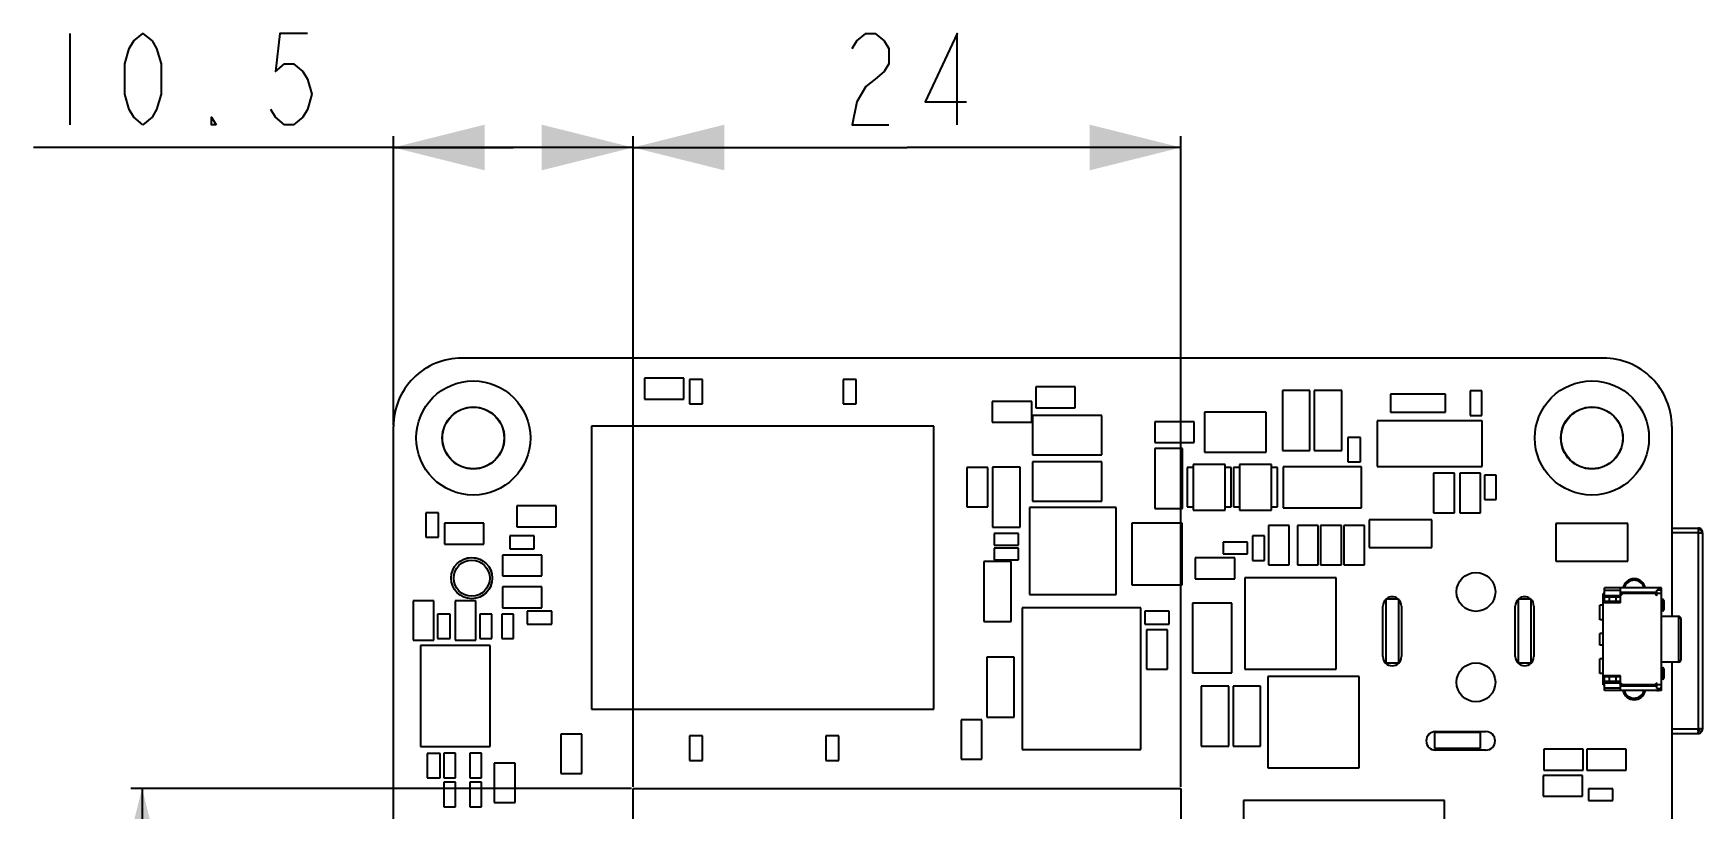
# Model space of a CAD drawing. Header units: millimetres. Extents: x 15 to 418, y 12 to 300.
# Drawn here: x 295 to 368.1, y 188.6 to 222.6 of the extents above; entities that cross this region are included whole.
import ezdxf

# ---------------------------------------------------------------- set-up
doc = ezdxf.new("R2010")
doc.units = ezdxf.units.MM
doc.header["$LTSCALE"] = 23.1
doc.layers.get('0').update_dxf_attribs({"linetype": 'CONTINUOUS'})
doc.styles.get("Standard").update_dxf_attribs({"font": 'txt', "width": 0.8})
doc.dimstyles.new('DIMSTYLE_1', dxfattribs={"dimtxt": 4, "dimasz": 4, "dimexe": 0.5, "dimexo": 0.0625, "dimgap": 1, "dimtad": 0, "dimtih": 1, "dimtoh": 1, "dimdsep": 46, "dimtxsty": 'Standard', "dimblk": '_FILLED', "dimblk1": '_FILLED', "dimblk2": '_FILLED', "dimcen": 0.09, "dimadec": 0, "dimazin": 0, "dimtp": 0.01, "dimtm": 0.01, "dimtfac": 1, "dimtofl": 0, "dimtmove": 0, "dimatfit": 3, "dimldrblk": '_FILLED', "dimfxl": 0, "dimtolj": 1, "dimarcsym": 0})

# ---------------------------------------------------------------- blocks, each defined once
blk = doc.blocks.new('_FILLED')
at = {"color": 0, "linetype": 'ByBlock'}
blk.add_solid([(0, 0), (-1, 0.25), (-1, -0.25)], dxfattribs=at)
blk = doc.blocks.new('*D9')
at = {"color": 2, "linetype": 'Continuous', "transparency": 16777216}
for p, q in [((321.223, 189.522), (299.278, 189.522)), ((299.778, 189.522), (299.778, 172.022)), ((299.778, 154.522), (299.778, 172.022)), ((321.223, 154.522), (299.278, 154.522))]:
    blk.add_line(p, q, dxfattribs=at)
at = {"color": 2, "linetype": 'Continuous', "transparency": 16777216, "xscale": 4, "yscale": 4, "zscale": 4}
for p, rotation in [((299.778, 189.522), 90), ((299.778, 154.522), 270)]:
    blk.add_blockref('_FILLED', p, dxfattribs=dict(at, rotation=rotation))
blk = doc.blocks.new('*D10')
at = {"color": 2, "linetype": 'Continuous', "transparency": 16777216}
for p, q in [((321.286, 189.585), (321.286, 218.097)), ((345.286, 189.585), (345.286, 218.097)), ((321.286, 217.597), (333.286, 217.597)), ((345.286, 217.597), (333.286, 217.597))]:
    blk.add_line(p, q, dxfattribs=at)
at = {"color": 2, "linetype": 'Continuous', "transparency": 16777216, "xscale": 4, "yscale": 4, "zscale": 4, "rotation": 180}
blk.add_blockref('_FILLED', (321.286, 217.597), dxfattribs=at)
at = {"color": 2, "linetype": 'Continuous', "transparency": 16777216, "xscale": 4, "yscale": 4, "zscale": 4}
blk.add_blockref('_FILLED', (345.286, 217.597), dxfattribs=at)
blk = doc.blocks.new('*D11')
at = {"color": 2, "linetype": 'Continuous', "transparency": 16777216}
for p, q in [((310.786, 205.435), (310.786, 218.097)), ((321.286, 189.585), (321.286, 218.097)), ((316.036, 217.597), (295.016, 217.597)), ((310.786, 217.597), (316.036, 217.597)), ((321.286, 217.597), (316.036, 217.597))]:
    blk.add_line(p, q, dxfattribs=at)
at = {"color": 2, "linetype": 'Continuous', "transparency": 16777216, "xscale": 4, "yscale": 4, "zscale": 4, "rotation": 180}
blk.add_blockref('_FILLED', (310.786, 217.597), dxfattribs=at)
at = {"color": 2, "linetype": 'Continuous', "transparency": 16777216, "xscale": 4, "yscale": 4, "zscale": 4}
blk.add_blockref('_FILLED', (321.286, 217.597), dxfattribs=at)

msp = doc.modelspace()

# ---------------------------------------------------------------- linework, layer by layer
at = {"color": 2, "linetype": 'Continuous'}
msp.add_line((296.616, 222.597), (296.616, 218.597), dxfattribs=at)
at = {"color": 7, "linetype": 'Continuous'}
for p, q in [((363.786, 208.372), (313.786, 208.372)), ((321.782, 207.488), (321.782, 206.574)), ((323.509, 207.488), (321.782, 207.488)), ((323.509, 206.574), (323.509, 207.488)), ((324.299, 207.44), (323.763, 207.439)), ((323.763, 207.439), (323.763, 206.369)), ((324.323, 207.439), (324.299, 207.44)), ((324.323, 206.369), (324.323, 207.439)), ((331.03, 207.44), (330.494, 207.439)), ((330.494, 207.439), (330.494, 206.369)), ((331.054, 207.439), (331.03, 207.44)), ((331.054, 206.369), (331.054, 207.439)), ((338.927, 207.107), (338.927, 206.193)), ((340.654, 207.107), (338.927, 207.107)), ((340.654, 206.193), (340.654, 207.107)), ((349.729, 206.949), (349.729, 204.32)), ((350.935, 206.949), (349.729, 206.949)), ((350.935, 204.32), (350.935, 206.949)), ((351.126, 206.949), (351.126, 204.32)), ((352.332, 206.949), (351.126, 206.949)), ((352.332, 204.32), (352.332, 206.949)), ((357.949, 206.932), (357.949, 205.86)), ((358.462, 206.932), (357.949, 206.932)), ((358.462, 205.86), (358.462, 206.932)), ((321.782, 206.574), (323.509, 206.574)), ((323.763, 206.369), (324.323, 206.369)), ((330.494, 206.369), (331.054, 206.369)), ((337.022, 206.472), (337.022, 205.558)), ((338.749, 206.472), (337.022, 206.472)), ((338.749, 205.558), (338.749, 206.472)), ((354.466, 206.796), (354.466, 205.996)), ((356.866, 206.796), (354.466, 206.796)), ((356.866, 205.996), (356.866, 206.796)), ((337.022, 205.558), (338.749, 205.558)), ((338.775, 205.863), (338.775, 204.136)), ((341.823, 205.863), (338.775, 205.863)), ((338.927, 206.193), (340.654, 206.193)), ((341.823, 204.136), (341.823, 205.863)), ((344.134, 205.583), (344.134, 204.669)), ((345.861, 205.583), (344.134, 205.583)), ((345.861, 204.669), (345.861, 205.583)), ((346.313, 206.008), (346.313, 204.244)), ((349.016, 206.008), (346.313, 206.008)), ((349.016, 204.244), (349.016, 206.008)), ((353.874, 205.618), (353.874, 203.618)), ((358.474, 205.618), (353.874, 205.618)), ((354.466, 205.996), (356.866, 205.996)), ((357.949, 205.86), (358.462, 205.86)), ((358.474, 203.618), (358.474, 205.618)), ((310.786, 126.372), (310.786, 205.372)), ((319.464, 205.396), (319.464, 192.996)), ((334.464, 205.396), (319.464, 205.396)), ((334.464, 192.996), (334.464, 205.396)), ((353.128, 204.9), (352.592, 204.899)), ((352.592, 204.899), (352.592, 203.829)), ((353.152, 204.899), (353.128, 204.9)), ((353.152, 203.829), (353.152, 204.899)), ((366.786, 205.372), (366.786, 197.052)), ((338.775, 204.136), (341.823, 204.136)), ((344.134, 204.669), (345.861, 204.669)), ((344.141, 204.409), (344.141, 201.78)), ((345.347, 204.409), (344.141, 204.409)), ((345.347, 201.78), (345.347, 204.409)), ((346.313, 204.244), (349.016, 204.244)), ((349.729, 204.32), (350.935, 204.32)), ((351.126, 204.32), (352.332, 204.32)), ((335.905, 203.577), (335.905, 201.85)), ((336.819, 203.577), (335.905, 203.577)), ((336.819, 201.85), (336.819, 203.577)), ((337.029, 203.596), (337.029, 200.967)), ((338.235, 203.596), (337.029, 203.596)), ((338.235, 200.967), (338.235, 203.596)), ((338.775, 203.831), (338.775, 202.104)), ((341.823, 203.831), (338.775, 203.831)), ((341.823, 202.104), (341.823, 203.831)), ((345.557, 203.577), (345.557, 201.85)), ((345.822, 203.577), (345.557, 203.577)), ((345.822, 203.713), (345.822, 201.713)), ((347.222, 203.713), (345.822, 203.713)), ((347.222, 201.713), (347.222, 203.713)), ((347.487, 203.577), (347.222, 203.577)), ((347.487, 201.85), (347.487, 203.577)), ((347.589, 203.577), (347.589, 201.85)), ((347.854, 203.577), (347.589, 203.577)), ((347.854, 203.713), (347.854, 201.713)), ((349.254, 203.713), (347.854, 203.713)), ((349.254, 201.713), (349.254, 203.713)), ((349.519, 203.577), (349.254, 203.577)), ((349.519, 201.85), (349.519, 203.577)), ((349.755, 203.613), (349.755, 201.813)), ((353.195, 203.613), (349.755, 203.613)), ((352.592, 203.829), (353.152, 203.829)), ((353.195, 201.813), (353.195, 203.613)), ((353.874, 203.618), (358.474, 203.618)), ((356.352, 203.323), (356.352, 201.596)), ((357.266, 203.323), (356.352, 203.323)), ((357.266, 201.596), (357.266, 203.323)), ((357.495, 203.323), (357.495, 201.596)), ((358.409, 203.323), (357.495, 203.323)), ((358.409, 201.596), (358.409, 203.323)), ((358.584, 203.249), (358.584, 202.177)), ((359.097, 203.249), (358.584, 203.249)), ((359.097, 202.177), (359.097, 203.249)), ((316.194, 201.9), (316.194, 200.986)), ((317.921, 201.9), (316.194, 201.9)), ((317.921, 200.986), (317.921, 201.9)), ((335.905, 201.85), (336.819, 201.85)), ((338.653, 201.819), (338.653, 198.019)), ((342.453, 201.819), (338.653, 201.819)), ((338.775, 202.104), (341.823, 202.104)), ((342.453, 198.019), (342.453, 201.819)), ((345.557, 201.85), (345.822, 201.85)), ((347.222, 201.85), (347.487, 201.85)), ((347.589, 201.85), (347.854, 201.85)), ((349.254, 201.85), (349.519, 201.85)), ((349.755, 201.813), (353.195, 201.813)), ((358.584, 202.177), (359.097, 202.177)), ((312.742, 201.598), (312.206, 201.597)), ((312.206, 201.597), (312.206, 200.527)), ((312.766, 201.597), (312.742, 201.598)), ((312.766, 200.527), (312.766, 201.597)), ((313.019, 201.138), (313.019, 200.224)), ((314.746, 201.138), (313.019, 201.138)), ((314.746, 200.224), (314.746, 201.138)), ((343.136, 201.142), (343.136, 198.442)), ((345.336, 201.142), (343.136, 201.142)), ((344.141, 201.78), (345.347, 201.78)), ((345.336, 198.442), (345.336, 201.142)), ((345.822, 201.713), (347.222, 201.713)), ((347.854, 201.713), (349.254, 201.713)), ((353.532, 201.291), (353.532, 200.072)), ((356.275, 201.291), (353.532, 201.291)), ((356.275, 200.072), (356.275, 201.291)), ((356.352, 201.596), (357.266, 201.596)), ((357.495, 201.596), (358.409, 201.596)), ((361.711, 201.126), (361.711, 199.475)), ((364.861, 201.126), (361.711, 201.126)), ((364.861, 199.475), (364.861, 201.126)), ((312.206, 200.527), (312.766, 200.527)), ((315.888, 200.58), (315.887, 200.557)), ((315.887, 200.557), (315.888, 200.02)), ((316.958, 200.58), (315.888, 200.58)), ((316.194, 200.986), (317.921, 200.986)), ((316.958, 200.02), (316.958, 200.58)), ((337.029, 200.967), (338.235, 200.967)), ((337.096, 200.684), (337.096, 200.171)), ((338.168, 200.684), (337.096, 200.684)), ((338.168, 200.171), (338.168, 200.684)), ((348.424, 200.582), (348.424, 199.51)), ((348.937, 200.582), (348.424, 200.582)), ((348.937, 199.51), (348.937, 200.582)), ((349.113, 201.037), (349.113, 199.31)), ((350.027, 201.037), (349.113, 201.037)), ((350.027, 199.31), (350.027, 201.037)), ((350.383, 201.037), (350.383, 199.31)), ((351.297, 201.037), (350.383, 201.037)), ((351.297, 199.31), (351.297, 201.037)), ((351.399, 201.037), (351.399, 199.31)), ((352.313, 201.037), (351.399, 201.037)), ((352.313, 199.31), (352.313, 201.037)), ((352.415, 201.037), (352.415, 199.31)), ((353.329, 201.037), (352.415, 201.037)), ((353.329, 199.31), (353.329, 201.037)), ((366.786, 200.922), (367.936, 200.922)), ((367.936, 200.722), (366.786, 200.722)), ((367.936, 200.922), (367.936, 192.122)), ((368.058, 200.722), (368.004, 200.722)), ((368.005, 200.722), (368.058, 200.722)), ((368.058, 200.722), (368.098, 200.722)), ((368.12, 200.722), (368.098, 200.722)), ((368.098, 200.722), (368.121, 200.722)), ((368.136, 200.722), (368.136, 192.122)), ((313.019, 200.224), (314.746, 200.224)), ((315.559, 199.741), (315.559, 198.827)), ((317.286, 199.741), (315.559, 199.741)), ((315.888, 200.02), (316.958, 200.02)), ((317.286, 198.827), (317.286, 199.741)), ((337.096, 200.171), (338.168, 200.171)), ((337.096, 200.049), (337.096, 199.536)), ((338.168, 200.049), (337.096, 200.049)), ((338.168, 199.536), (338.168, 200.049)), ((347.129, 200.303), (347.129, 199.79)), ((348.201, 200.303), (347.129, 200.303)), ((347.129, 199.79), (348.201, 199.79)), ((348.201, 199.79), (348.201, 200.303)), ((353.532, 200.072), (356.275, 200.072)), ((336.648, 199.456), (336.648, 196.827)), ((337.854, 199.456), (336.648, 199.456)), ((337.096, 199.536), (338.168, 199.536)), ((337.854, 196.827), (337.854, 199.456)), ((345.912, 199.614), (345.912, 198.7)), ((347.639, 199.614), (345.912, 199.614)), ((347.639, 198.7), (347.639, 199.614)), ((348.424, 199.51), (348.937, 199.51)), ((349.113, 199.31), (350.027, 199.31)), ((350.383, 199.31), (351.297, 199.31)), ((351.399, 199.31), (352.313, 199.31)), ((352.415, 199.31), (353.329, 199.31)), ((361.711, 199.475), (364.861, 199.475)), ((315.559, 198.827), (317.286, 198.827)), ((315.559, 198.344), (315.559, 197.43)), ((317.286, 198.344), (315.559, 198.344)), ((317.286, 197.43), (317.286, 198.344)), ((343.136, 198.442), (345.336, 198.442)), ((345.912, 198.7), (347.639, 198.7)), ((348.078, 198.744), (348.078, 194.744)), ((352.078, 198.744), (348.078, 198.744)), ((352.078, 194.744), (352.078, 198.744)), ((363.836, 197.702), (363.836, 198.302)), ((366.336, 198.302), (363.836, 198.302)), ((364.536, 198.195), (363.836, 198.195)), ((364.536, 197.652), (364.536, 198.302)), ((366.136, 197.952), (366.136, 198.202)), ((366.309, 198.202), (366.136, 198.202)), ((366.336, 193.802), (366.336, 198.302)), ((311.648, 197.735), (311.648, 196.008)), ((312.562, 197.735), (311.648, 197.735)), ((312.562, 196.008), (312.562, 197.735)), ((313.489, 197.735), (313.489, 196.008)), ((314.404, 197.735), (313.489, 197.735)), ((314.404, 196.008), (314.404, 197.735)), ((315.559, 197.43), (317.286, 197.43)), ((338.334, 197.431), (338.334, 191.231)), ((343.534, 197.431), (338.334, 197.431)), ((338.653, 198.019), (342.453, 198.019)), ((343.534, 191.231), (343.534, 197.431)), ((345.785, 197.633), (345.785, 194.585)), ((347.512, 197.633), (345.785, 197.633)), ((347.512, 194.585), (347.512, 197.633)), ((354.129, 195.297), (354.129, 197.507)), ((354.261, 197.822), (354.261, 195.022)), ((354.261, 197.822), (354.811, 197.822)), ((354.811, 197.822), (354.811, 195.022)), ((354.942, 197.507), (354.942, 195.297)), ((359.93, 195.297), (359.93, 197.507)), ((360.061, 197.822), (360.061, 195.022)), ((360.061, 197.822), (360.611, 197.822)), ((360.611, 197.822), (360.611, 195.022)), ((360.742, 197.507), (360.742, 195.297)), ((363.636, 196.902), (363.636, 197.552)), ((363.786, 197.552), (363.636, 197.552)), ((363.786, 194.052), (363.786, 198.052)), ((363.836, 198.052), (363.786, 198.052)), ((364.536, 197.652), (363.786, 197.652)), ((364.536, 197.956), (363.836, 197.956)), ((364.536, 197.702), (363.836, 197.702)), ((363.837, 197.909), (363.838, 197.906)), ((363.837, 197.909), (363.838, 197.906)), ((364.528, 197.902), (363.844, 197.902)), ((364.036, 197.902), (364.036, 197.702)), ((364.336, 197.902), (364.336, 197.702)), ((364.534, 197.906), (364.535, 197.91)), ((364.534, 197.906), (364.535, 197.909)), ((366.136, 198.102), (364.536, 198.102)), ((364.636, 198.052), (364.536, 197.952)), ((366.036, 198.052), (364.536, 198.052)), ((366.136, 197.952), (366.036, 198.052)), ((366.336, 198.052), (366.136, 198.052)), ((366.386, 197.802), (366.336, 197.802)), ((366.386, 197.802), (366.386, 197.302)), ((366.436, 197.752), (366.436, 197.352)), ((313.25, 197.153), (312.714, 197.152)), ((312.714, 197.152), (312.714, 196.082)), ((313.274, 197.152), (313.25, 197.153)), ((313.274, 196.082), (313.274, 197.152)), ((314.579, 197.153), (314.579, 196.081)), ((315.092, 197.153), (314.579, 197.153)), ((315.092, 196.081), (315.092, 197.153)), ((315.531, 197.153), (315.531, 196.081)), ((316.044, 197.153), (315.531, 197.153)), ((316.044, 196.081), (316.044, 197.153)), ((316.65, 197.278), (316.649, 197.255)), ((316.649, 197.255), (316.65, 196.718)), ((317.72, 197.278), (316.65, 197.278)), ((316.65, 196.718), (317.72, 196.718)), ((317.72, 196.718), (317.72, 197.278)), ((336.648, 196.827), (337.854, 196.827)), ((343.701, 197.278), (343.7, 197.255)), ((343.7, 197.255), (343.701, 196.718)), ((344.771, 197.278), (343.701, 197.278)), ((343.701, 196.718), (344.771, 196.718)), ((344.771, 196.718), (344.771, 197.278)), ((363.786, 196.902), (363.636, 196.902)), ((366.386, 197.302), (366.336, 197.302)), ((367.086, 197.052), (366.336, 197.052)), ((367.086, 197.052), (367.086, 195.052)), ((367.186, 196.952), (367.186, 195.152)), ((311.648, 196.008), (312.562, 196.008)), ((312.714, 196.082), (313.274, 196.082)), ((313.489, 196.008), (314.404, 196.008)), ((314.579, 196.081), (315.092, 196.081)), ((315.531, 196.081), (316.044, 196.081)), ((343.779, 196.465), (343.779, 194.738)), ((344.693, 196.465), (343.779, 196.465)), ((344.693, 194.738), (344.693, 196.465)), ((363.636, 195.802), (363.636, 196.302)), ((363.786, 196.302), (363.636, 196.302)), ((311.978, 195.779), (311.978, 191.359)), ((315.026, 195.779), (311.978, 195.779)), ((315.026, 191.359), (315.026, 195.779)), ((336.775, 195.265), (336.775, 192.636)), ((337.981, 195.265), (336.775, 195.265)), ((337.981, 192.636), (337.981, 195.265)), ((363.786, 195.802), (363.636, 195.802)), ((343.779, 194.738), (344.693, 194.738)), ((345.785, 194.585), (347.512, 194.585)), ((348.078, 194.744), (352.078, 194.744)), ((354.261, 195.022), (354.811, 195.022)), ((360.061, 195.022), (360.611, 195.022)), ((363.636, 194.552), (363.636, 195.202)), ((363.786, 195.202), (363.636, 195.202)), ((363.786, 194.552), (363.636, 194.552)), ((367.086, 195.052), (366.336, 195.052)), ((366.386, 194.802), (366.336, 194.802)), ((366.386, 194.802), (366.386, 194.302)), ((366.436, 194.752), (366.436, 194.352)), ((366.786, 195.052), (366.786, 126.372)), ((346.173, 193.995), (346.173, 191.366)), ((347.379, 193.995), (346.173, 193.995)), ((347.379, 191.366), (347.379, 193.995)), ((347.57, 193.995), (347.57, 191.366)), ((348.776, 193.995), (347.57, 193.995)), ((348.776, 191.366), (348.776, 193.995)), ((349.094, 194.426), (349.094, 190.426)), ((353.094, 194.426), (349.094, 194.426)), ((353.094, 190.426), (353.094, 194.426)), ((364.536, 194.452), (363.786, 194.452)), ((363.836, 194.052), (363.786, 194.052)), ((363.836, 193.802), (363.836, 194.402)), ((364.536, 194.402), (363.836, 194.402)), ((364.536, 194.202), (363.836, 194.202)), ((363.836, 194.149), (364.536, 194.149)), ((364.536, 193.91), (363.836, 193.91)), ((366.336, 193.802), (363.836, 193.802)), ((364.036, 194.402), (364.036, 194.202)), ((364.336, 194.402), (364.336, 194.202)), ((364.536, 193.802), (364.536, 194.452)), ((364.636, 194.052), (364.536, 194.152)), ((366.036, 194.052), (364.536, 194.052)), ((366.136, 194.002), (364.536, 194.002)), ((366.136, 194.152), (366.036, 194.052)), ((366.136, 193.902), (366.136, 194.152)), ((366.336, 194.052), (366.136, 194.052)), ((366.136, 193.902), (366.309, 193.902)), ((366.386, 194.302), (366.336, 194.302)), ((319.464, 192.996), (334.464, 192.996)), ((335.651, 192.528), (335.651, 190.801)), ((336.565, 192.528), (335.651, 192.528)), ((336.565, 190.801), (336.565, 192.528)), ((336.775, 192.636), (337.981, 192.636)), ((318.125, 191.893), (318.125, 190.166)), ((319.039, 191.893), (318.125, 191.893)), ((319.039, 190.166), (319.039, 191.893)), ((323.763, 191.818), (323.763, 190.748)), ((324.323, 191.818), (323.763, 191.818)), ((324.323, 190.748), (324.323, 191.818)), ((329.732, 191.818), (329.732, 190.748)), ((330.292, 191.818), (329.732, 191.818)), ((330.292, 190.748), (330.292, 191.818)), ((356.386, 191.972), (356.386, 191.272)), ((358.386, 191.972), (356.386, 191.972)), ((356.431, 192.008), (358.641, 192.008)), ((358.386, 191.972), (358.386, 191.272)), ((367.936, 192.122), (366.786, 192.122)), ((366.786, 191.922), (367.936, 191.922)), ((367.935, 192.046), (367.936, 192.122)), ((367.935, 192.001), (367.936, 191.951)), ((367.936, 192.122), (368.012, 192.123)), ((368.077, 191.981), (367.936, 192.122)), ((367.936, 191.934), (367.936, 191.953)), ((367.936, 191.934), (367.936, 191.922)), ((368.094, 192.122), (368.055, 192.123)), ((368.136, 192.122), (368.124, 192.122)), ((311.978, 191.359), (315.026, 191.359)), ((312.269, 191.056), (312.269, 189.986)), ((312.829, 191.056), (312.269, 191.056)), ((312.829, 189.986), (312.829, 191.056)), ((312.991, 191.057), (312.991, 189.985)), ((313.504, 191.057), (312.991, 191.057)), ((313.504, 189.985), (313.504, 191.057)), ((314.134, 191.057), (314.134, 189.985)), ((314.647, 191.057), (314.134, 191.057)), ((314.647, 189.985), (314.647, 191.057)), ((338.334, 191.231), (343.534, 191.231)), ((346.173, 191.366), (347.379, 191.366)), ((347.57, 191.366), (348.776, 191.366)), ((358.386, 191.272), (356.386, 191.272)), ((358.641, 191.196), (356.431, 191.196)), ((361.178, 191.232), (361.178, 190.318)), ((362.905, 191.232), (361.178, 191.232)), ((362.905, 190.318), (362.905, 191.232)), ((363.057, 191.232), (363.057, 190.318)), ((364.784, 191.232), (363.057, 191.232)), ((364.784, 190.318), (364.784, 191.232)), ((315.204, 190.623), (315.204, 188.896)), ((316.118, 190.623), (315.204, 190.623)), ((316.118, 188.896), (316.118, 190.623)), ((318.125, 190.166), (319.039, 190.166)), ((323.763, 190.748), (323.786, 190.747)), ((323.786, 190.747), (324.323, 190.748)), ((329.732, 190.748), (329.755, 190.747)), ((329.755, 190.747), (330.292, 190.748)), ((335.651, 190.801), (336.565, 190.801)), ((349.094, 190.426), (353.094, 190.426)), ((361.178, 190.318), (362.905, 190.318)), ((363.057, 190.318), (364.784, 190.318)), ((312.269, 189.986), (312.293, 189.985)), ((312.293, 189.985), (312.829, 189.986)), ((312.991, 189.985), (313.504, 189.985)), ((312.991, 189.787), (312.991, 188.715)), ((313.504, 189.787), (312.991, 189.787)), ((313.504, 188.715), (313.504, 189.787)), ((314.134, 189.985), (314.647, 189.985)), ((314.134, 189.787), (314.134, 188.715)), ((314.647, 189.787), (314.134, 189.787)), ((314.647, 188.715), (314.647, 189.787)), ((321.286, 154.522), (321.286, 189.522)), ((321.286, 189.522), (345.286, 189.522)), ((345.286, 189.522), (345.286, 154.522)), ((361.152, 190.089), (361.152, 189.175)), ((362.879, 190.089), (361.152, 190.089)), ((362.879, 189.175), (362.879, 190.089)), ((363.131, 189.508), (363.131, 188.995)), ((364.203, 189.508), (363.131, 189.508)), ((364.203, 188.995), (364.203, 189.508)), ((312.991, 188.715), (313.504, 188.715)), ((314.134, 188.715), (314.647, 188.715)), ((315.204, 188.896), (316.118, 188.896)), ((348.027, 188.995), (348.027, 182.395)), ((356.827, 188.995), (348.027, 188.995)), ((356.827, 182.395), (356.827, 188.995)), ((361.152, 189.175), (362.879, 189.175)), ((363.131, 188.995), (364.203, 188.995))]:
    msp.add_line(p, q, dxfattribs=at)
at = {"color": 2, "linetype": 'Continuous'}
for points in [[(299.816, 218.597), (299.416, 218.93), (299.216, 219.264), (299.016, 219.93), (299.016, 221.264), (299.216, 221.93), (299.416, 222.264), (299.816, 222.597), (300.216, 222.264), (300.416, 221.93), (300.616, 221.264), (300.616, 219.93), (300.416, 219.264), (300.216, 218.93), (299.816, 218.597)], [(307.016, 222.597), (305.816, 222.597), (305.616, 220.93), (306.016, 221.264), (306.416, 221.264), (306.816, 220.93), (307.016, 220.597), (307.216, 219.93), (307.016, 219.264), (306.816, 218.93), (306.416, 218.597), (306.016, 218.597), (305.616, 218.93), (305.416, 219.264)], [(330.886, 221.93), (331.086, 222.264), (331.486, 222.597), (331.886, 222.597), (332.286, 222.264), (332.486, 221.93), (332.486, 221.264), (332.286, 220.93), (331.886, 220.597), (331.486, 220.264), (331.086, 219.597), (330.886, 218.597), (332.486, 218.597)], [(335.486, 218.597), (335.486, 222.597), (334.086, 219.597), (335.886, 219.597)], [(303.016, 218.597), (302.816, 218.597), (302.816, 218.93), (303.016, 218.597)]]:
    msp.add_lwpolyline(points, dxfattribs=at)
at = {"color": 7, "linetype": 'Continuous'}
for centre, radius in [((314.286, 204.872), 2.5), ((363.286, 204.872), 2.5), ((314.286, 204.872), 1.359), ((314.286, 204.872), 1.35), ((363.286, 204.872), 1.359), ((363.286, 204.872), 1.35), ((314.216, 198.732), 0.902), ((314.216, 198.732), 0.9), ((314.216, 198.732), 0.79), ((358.205, 198.128), 0.851), ((358.205, 194.168), 0.851)]:
    msp.add_circle(centre, radius, dxfattribs=at)
for centre, radius, start, end in [((313.786, 205.372), 3, 89.9998, 180.0003), ((363.786, 205.372), 3, 359.99969, 90.0002), ((367.935, 200.721), 0.201, 73.50263, 89.93736), ((367.936, 200.722), 0.2, 359.98686, 90.01314), ((368, 178.104), 22.618, 89.98879, 90.16368), ((367.935, 200.72), 0.202, 71.93403, 73.48123), ((367.935, 200.722), 0.201, 53.88311, 71.86148), ((368.052, 198.041), 2.681, 89.03183, 89.87218), ((367.935, 200.722), 0.201, 36.62288, 51.83132), ((367.935, 200.722), 0.201, 20.08678, 34.62379), ((367.937, 200.723), 0.199, 17.78205, 20.05613), ((367.934, 200.722), 0.201, 0.05683, 17.73182), ((365.136, 198.202), 0.5, 11.65722, 168.45664), ((365.136, 198.182), 0.457, 15.49099, 164.49173), ((366.136, 198.102), 0.2, 359.99938, 90.00062), ((366.136, 198.104), 0.198, 76.53365, 90.0509), ((366.136, 198.103), 0.199, 72.45704, 76.5437), ((366.135, 198.1), 0.202, 62.8251, 72.44036), ((366.135, 198.1), 0.203, 58.20312, 62.82845), ((366.137, 198.104), 0.198, 48.53855, 58.22873), ((366.142, 198.109), 0.191, 43.87706, 48.49167), ((366.156, 198.11), 0.179, 19.2806, 20.82593), ((354.536, 197.507), 0.406, 131.41601, 180), ((354.536, 197.507), 0.406, 52.04177, 127.95823), ((354.536, 197.507), 0.406, 0, 48.62123), ((360.336, 197.507), 0.406, 131.42655, 180), ((360.336, 197.507), 0.406, 52.04177, 127.95823), ((360.336, 197.507), 0.406, 0, 48.63177), ((365.136, 198.202), 0.5, 191.54336, 197.55795), ((365.136, 198.182), 0.457, 190.26566, 196.75458), ((365.136, 198.182), 0.457, 343.22426, 349.73158), ((365.136, 198.202), 0.5, 342.44205, 348.34278), ((366.114, 198.098), 0.222, 8.85554, 11.39027), ((366.386, 197.752), 0.05, 0, 90), ((366.386, 197.352), 0.05, 270, 360), ((367.086, 196.952), 0.1, 0, 90), ((354.536, 195.297), 0.406, 180, 360), ((360.336, 195.297), 0.406, 180, 360), ((366.386, 194.752), 0.05, 0, 90), ((367.086, 195.152), 0.1, 270, 360), ((365.136, 193.902), 0.5, 162.44205, 168.45664), ((365.136, 193.902), 0.5, 191.54336, 348.34278), ((365.136, 193.932), 0.457, 164.50108, 171.01723), ((365.136, 193.932), 0.457, 196.76386, 344.4436), ((365.136, 193.932), 0.457, 8.08893, 15.48168), ((365.136, 193.902), 0.5, 11.65722, 17.55795), ((366.136, 194.002), 0.2, 269.99938, 0.00062), ((366.136, 194), 0.198, 269.94735, 283.4652), ((366.136, 194.002), 0.199, 283.45448, 287.53959), ((366.135, 194.004), 0.202, 287.55624, 297.17042), ((366.135, 194.005), 0.203, 297.16707, 301.7917), ((366.137, 194), 0.198, 301.76593, 311.45699), ((366.142, 193.995), 0.191, 311.50407, 316.12072), ((366.16, 193.993), 0.174, 337.88167, 338.73032), ((366.116, 194.006), 0.22, 346.48608, 352.41004), ((366.123, 194.005), 0.213, 346.08246, 346.46982), ((366.386, 194.352), 0.05, 270, 360), ((356.431, 191.602), 0.406, 90, 270), ((358.641, 191.602), 0.406, 270, 90), ((376.094, 192.029), 8.159, 179.3435, 179.8792), ((370.155, 192.029), 2.22, 179.55686, 180.71407), ((372.824, 192.038), 4.889, 179.91107, 180.43467), ((368.015, 186.071), 6.051, 90.02905, 90.75581), ((367.936, 192.122), 0.2, 269.98686, 0.01314), ((365.103, 191.946), 2.833, 359.75003, 0.1142), ((367.936, 191.943), 0.0212, 269.94312, 271.02503), ((368.013, 186.561), 5.562, 89.56508, 90.0056), ((368.026, 189.82), 2.303, 89.28823, 90.35208), ((368.121, 197.281), 5.159, 269.25983, 269.69019), ((368.121, 195.431), 3.309, 269.52645, 270.06085), ((368.114, 192.122), 0.0221, 358.8875, 0.06829)]:
    msp.add_arc(centre, radius, start, end, dxfattribs=at)
at = {"color": 6, "linetype": 'Continuous'}
for centre, radius, start, end in [((367.936, 200.725), 0.197, 89.04901, 89.99959), ((367.936, 200.724), 0.198, 87.29356, 89.04817), ((367.935, 200.721), 0.202, 73.48123, 87.26467), ((367.935, 200.721), 0.201, 71.86148, 72.00056), ((367.935, 200.721), 0.201, 53.54912, 53.88311), ((367.935, 200.721), 0.201, 35.81772, 36.62288), ((367.935, 200.722), 0.201, 34.62379, 35.73757), ((367.935, 200.722), 0.201, 18.46931, 20.08678), ((367.934, 200.722), 0.202, 17.73182, 18.36623), ((367.937, 200.723), 0.198, 17.01865, 17.98872), ((367.936, 192.121), 0.198, 286.3269, 287.98815)]:
    msp.add_arc(centre, radius, start, end, dxfattribs=at)
at = {"color": 7, "linetype": 'Continuous'}
for points, knots in [([(368.136, 200.722), (368.136, 200.732), (368.133, 200.751), (368.117, 200.788), (368.077, 200.827), (368.011, 200.857), (367.961, 200.864), (367.936, 200.864)], [0, 0, 0, 0, 0.103512, 0.210966, 0.4457, 0.712531, 1, 1, 1, 1]), ([(368.004, 200.722), (367.999, 200.722), (367.987, 200.723), (367.97, 200.723), (367.956, 200.723), (367.944, 200.724), (367.938, 200.723), (367.936, 200.722)], [0, 0, 0, 0, 0.2435, 0.491442, 0.743412, 0.873527, 1, 1, 1, 1]), ([(368.136, 200.722), (368.136, 200.722), (368.135, 200.722), (368.135, 200.722), (368.133, 200.722), (368.131, 200.722), (368.126, 200.722), (368.122, 200.722), (368.12, 200.722)], [0, 0, 0, 0, 0.016353, 0.06415, 0.14332, 0.253619, 0.566544, 1, 1, 1, 1]), ([(368.121, 200.722), (368.123, 200.722), (368.127, 200.722), (368.131, 200.722), (368.134, 200.722), (368.135, 200.722), (368.136, 200.722)], [0, 0, 0, 0, 0.417322, 0.724238, 0.918874, 1, 1, 1, 1]), ([(366.323, 198.173), (366.322, 198.176), (366.318, 198.186), (366.313, 198.195), (366.309, 198.202)], [0, 0, 0, 0, 0.248223, 1, 1, 1, 1]), ([(366.332, 198.142), (366.331, 198.144), (366.329, 198.153), (366.327, 198.162), (366.324, 198.169)], [0, 0, 0, 0, 0.24384, 1, 1, 1, 1]), ([(363.836, 197.919), (363.836, 197.918), (363.836, 197.915), (363.836, 197.912), (363.837, 197.909)], [0, 0, 0, 0, 0.285565, 1, 1, 1, 1]), ([(363.836, 197.919), (363.836, 197.918), (363.836, 197.915), (363.836, 197.912), (363.837, 197.909)], [0, 0, 0, 0, 0.279352, 1, 1, 1, 1]), ([(363.838, 197.906), (363.838, 197.906), (363.838, 197.905), (363.839, 197.904), (363.839, 197.904)], [0, 0, 0, 0, 0.268924, 1, 1, 1, 1]), ([(363.838, 197.906), (363.838, 197.906), (363.838, 197.905), (363.839, 197.904), (363.839, 197.904)], [0, 0, 0, 0, 0.267673, 1, 1, 1, 1]), ([(363.839, 197.904), (363.84, 197.903), (363.841, 197.902), (363.843, 197.902), (363.844, 197.902)], [0, 0, 0, 0, 0.490671, 1, 1, 1, 1]), ([(363.839, 197.904), (363.84, 197.903), (363.841, 197.902), (363.843, 197.902), (363.844, 197.902)], [0, 0, 0, 0, 0.495085, 1, 1, 1, 1]), ([(364.528, 197.902), (364.529, 197.902), (364.53, 197.902), (364.532, 197.903), (364.532, 197.904)], [0, 0, 0, 0, 0.508793, 1, 1, 1, 1]), ([(364.528, 197.902), (364.529, 197.902), (364.53, 197.902), (364.532, 197.903), (364.532, 197.904)], [0, 0, 0, 0, 0.506156, 1, 1, 1, 1]), ([(364.532, 197.904), (364.532, 197.904), (364.533, 197.905), (364.534, 197.906), (364.534, 197.906)], [0, 0, 0, 0, 0.233487, 1, 1, 1, 1]), ([(364.532, 197.904), (364.532, 197.904), (364.533, 197.905), (364.534, 197.906), (364.534, 197.906)], [0, 0, 0, 0, 0.234424, 1, 1, 1, 1]), ([(366.336, 198.102), (366.336, 198.107), (366.335, 198.117), (366.334, 198.127), (366.333, 198.132)], [0, 0, 0, 0, 0.478079, 1, 1, 1, 1]), ([(366.309, 193.902), (366.312, 193.908), (366.317, 193.917), (366.32, 193.926), (366.321, 193.928)], [0, 0, 0, 0, 0.7513, 1, 1, 1, 1]), ([(366.322, 193.93), (366.323, 193.932), (366.326, 193.94), (366.328, 193.948), (366.33, 193.954)], [0, 0, 0, 0, 0.253834, 1, 1, 1, 1]), ([(366.334, 193.977), (366.334, 193.979), (366.335, 193.988), (366.336, 193.996), (366.336, 194.002)], [0, 0, 0, 0, 0.264261, 1, 1, 1, 1]), ([(367.936, 191.953), (367.936, 191.956), (367.936, 191.972), (367.935, 191.989), (367.935, 192.001)], [0, 0, 0, 0, 0.211488, 1, 1, 1, 1]), ([(367.936, 191.922), (367.936, 191.922), (367.937, 191.922), (367.936, 191.923), (367.936, 191.924), (367.936, 191.925), (367.936, 191.927), (367.936, 191.93), (367.936, 191.932), (367.936, 191.934)], [0, 0, 0, 0, 0.070429, 0.12939, 0.206706, 0.309882, 0.440931, 0.59995, 1, 1, 1, 1]), ([(368.094, 192.122), (368.097, 192.122), (368.107, 192.122), (368.117, 192.122), (368.124, 192.122)], [0, 0, 0, 0, 0.30278, 1, 1, 1, 1]), ([(368.124, 192.122), (368.125, 192.122), (368.128, 192.122), (368.132, 192.122), (368.134, 192.122), (368.135, 192.122), (368.136, 192.121), (368.136, 192.121), (368.136, 192.122)], [0, 0, 0, 0, 0.401511, 0.692963, 0.796599, 0.873552, 0.930073, 1, 1, 1, 1])]:
    msp.add_open_spline(points, degree=3, knots=knots, dxfattribs=at)
for points in [[(366.279, 198.242), (366.291, 198.23), (366.3, 198.216), (366.309, 198.202)], [(366.309, 193.902), (366.3, 193.888), (366.291, 193.875), (366.279, 193.863)]]:
    msp.add_open_spline(points, degree=3, dxfattribs=at)

# ---------------------------------------------------------------- dimensions: what is measured, and where the dimension line sits
at = {"color": 2, "linetype": 'Continuous'}
for base, p2, angle, picture, middle in [((310.786, 217.597), (310.786, 205.372), 180, '*D11', (295.016, 217.597)), ((299.778, 154.522), (321.286, 154.522), 270, '*D9', (299.778, 168.822))]:
    dim = msp.add_linear_dim(base=base, p1=(321.286, 189.522), p2=p2, angle=angle, dimstyle='DIMSTYLE_1', override={"dimtad": 1, "dimtih": 0, "dimtoh": 0}, dxfattribs=at)
    dim.commit()
    dim.dimension.update_dxf_attribs({"geometry": picture, "text_midpoint": middle, "dimtype": 160})
dim = msp.add_linear_dim(base=(345.286, 217.597), p1=(321.286, 189.522), p2=(345.286, 189.522), dimstyle='DIMSTYLE_1', override={"dimtad": 1, "dimtih": 0, "dimtoh": 0}, dxfattribs=at)
dim.commit()
dim.dimension.update_dxf_attribs({"geometry": '*D10', "text_midpoint": (330.086, 217.597), "dimtype": 160})

doc.saveas('drawing.dxf')
